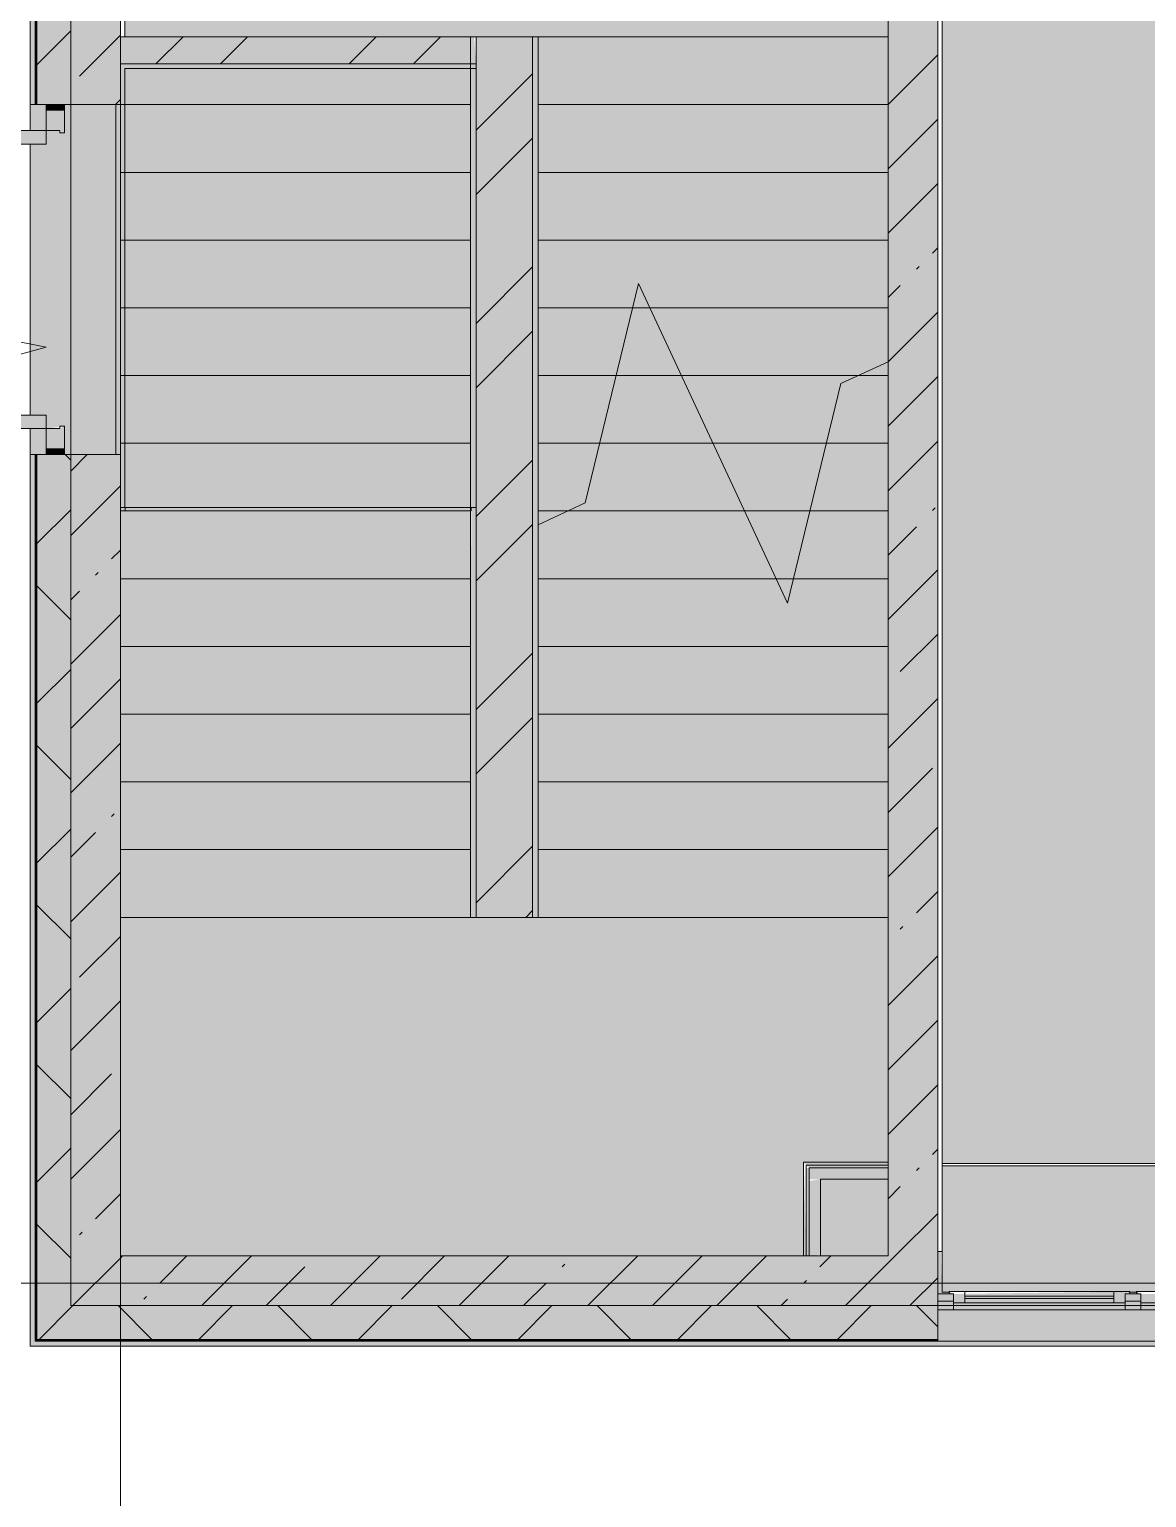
# Model space of a CAD drawing. Header units: millimetres. Extents: x -3817 to 677485, y -22715 to 103890.
# Drawn here: x 2258.9 to 2297.8, y -19611.4 to -19560.1 of the extents above; entities that cross this region are included whole.
import ezdxf

# ---------------------------------------------------------------- set-up
doc = ezdxf.new("R2010")
doc.units = ezdxf.units.MM
doc.layers.add('PDF _Геометрия', color=7, linetype='Continuous', true_color=0x1d1d1d)
doc.layers.add('PDF _Сплошная заливка', color=7, linetype='Continuous', true_color=0xffffff)

msp = doc.modelspace()

# ---------------------------------------------------------------- hatches: boundary and pattern name
at = {"layer": 'PDF _Сплошная заливка', "transparency": 33554559}
h = msp.add_hatch(color=256, dxfattribs=at)
h.paths.add_polyline_path([(2259.067, -19606.078), (2260.311, -19606.078), (2260.311, -19605.904), (2259.067, -19605.841), (2259.067, -19574.976), (2258.894, -19574.976), (2258.894, -19606.078)], flags=0)
h.paths.add_polyline_path([(2258.894, -19562.772), (2259.067, -19562.772), (2259.067, -19559.623), (2258.894, -19559.623), (2258.894, -19560.41)], flags=0)
h.paths.add_polyline_path([(2258.894, -19546.237), (2259.067, -19546.237), (2259.13, -19482.948), (2260.311, -19482.948), (2260.311, -19482.775), (2258.894, -19482.775), (2258.894, -19545.508)], flags=0)
h = msp.add_hatch(color=256, dxfattribs=at)
h.paths.add_polyline_path([(2260.311, -19604.66), (2260.311, -19574.976), (2259.13, -19574.976), (2259.13, -19604.66)], flags=0)
h.paths.add_polyline_path([(2259.13, -19562.772), (2260.311, -19562.772), (2260.311, -19559.623), (2259.13, -19559.623), (2259.13, -19560.41)], flags=0)
h.paths.add_polyline_path([(2259.13, -19546.237), (2260.311, -19546.237), (2260.311, -19536.789), (2259.13, -19536.789), (2259.13, -19545.508)], flags=0)
h.paths.add_polyline_path([(2260.311, -19518.679), (2260.311, -19507.656), (2259.13, -19507.656), (2259.13, -19518.679), (2259.608, -19518.679)], flags=0)
h.paths.add_polyline_path([(2260.311, -19500.57), (2260.307, -19483.011), (2259.13, -19483.011), (2259.13, -19500.57), (2259.963, -19500.57)], flags=0)
h = msp.add_hatch(color=256, dxfattribs=at)
h.paths.add_polyline_path([(2260.311, -19604.66), (2262.044, -19604.66), (2262.044, -19574.976), (2260.311, -19574.976), (2260.311, -19603.951)], flags=0)
h.paths.add_polyline_path([(2262.044, -19562.772), (2262.044, -19559.623), (2260.311, -19559.623), (2260.311, -19562.772), (2261.886, -19562.772)], flags=0)
h.paths.add_polyline_path([(2260.311, -19546.237), (2262.044, -19546.237), (2262.044, -19541.67), (2260.311, -19541.67), (2260.311, -19545.508)], flags=0)
for points in [[(2290.547, -19602.928), (2290.547, -19541.67), (2288.814, -19541.67), (2288.814, -19602.928), (2290.025, -19602.928)], [(2262.201, -19560.41), (2288.814, -19560.41), (2288.814, -19543.56), (2284.352, -19543.56), (2284.352, -19551.276), (2283.958, -19551.276), (2283.958, -19543.56), (2274.116, -19543.56), (2274.116, -19546.158), (2273.722, -19546.158), (2273.722, -19543.56), (2262.201, -19543.56), (2262.201, -19553.857)], [(2262.201, -19561.355), (2274.445, -19561.355), (2274.382, -19560.41), (2262.044, -19560.41), (2262.044, -19561.355)], [(2274.811, -19591.118), (2276.413, -19591.118), (2276.413, -19560.41), (2274.445, -19560.41), (2274.445, -19591.118)], [(2276.61, -19562.772), (2288.814, -19562.772), (2288.814, -19560.41), (2276.61, -19560.41), (2276.61, -19561.355)], [(2262.205, -19576.827), (2262.205, -19561.516), (2274.445, -19561.516), (2274.445, -19561.355), (2262.044, -19561.355), (2262.044, -19562.772), (2261.886, -19562.772), (2261.886, -19574.976), (2262.044, -19574.976), (2262.044, -19576.827)], [(2262.205, -19576.827), (2274.445, -19576.827), (2274.445, -19561.516), (2262.205, -19561.516), (2262.205, -19574.896)], [(2260.311, -19574.976), (2261.886, -19574.976), (2261.886, -19562.772), (2260.311, -19562.772), (2260.311, -19570.555)], [(2277.411, -19565.134), (2288.814, -19565.134), (2288.814, -19562.772), (2276.61, -19562.772), (2276.61, -19565.134)], [(2280.112, -19567.496), (2288.814, -19567.496), (2288.814, -19565.134), (2276.61, -19565.134), (2276.61, -19567.496), (2277.91, -19567.496)], [(2281.611, -19569.858), (2288.814, -19569.858), (2288.814, -19567.496), (2276.61, -19567.496), (2276.61, -19569.858), (2279.906, -19569.858), (2280.112, -19569.008), (2280.509, -19569.858)], [(2274.279, -19576.945), (2274.248, -19576.827), (2262.209, -19576.827), (2262.209, -19576.945), (2274.248, -19576.945)], [(2282.712, -19581.669), (2288.814, -19581.669), (2288.814, -19579.307), (2285.519, -19579.307), (2285.312, -19580.158), (2284.915, -19579.307), (2276.61, -19579.307), (2276.61, -19581.669), (2281.611, -19581.669)], [(2274.248, -19584.031), (2274.248, -19581.669), (2262.044, -19581.669), (2262.044, -19584.031), (2262.209, -19584.031)], [(2288.814, -19584.031), (2288.814, -19581.669), (2276.61, -19581.669), (2276.61, -19584.031), (2287.172, -19584.031)], [(2262.209, -19586.393), (2274.248, -19586.393), (2274.248, -19584.031), (2262.044, -19584.031), (2262.044, -19586.393), (2262.205, -19586.393)], [(2281.611, -19586.393), (2288.814, -19586.393), (2288.814, -19584.031), (2276.61, -19584.031), (2276.61, -19586.393), (2280.509, -19586.393)], [(2262.044, -19588.755), (2274.248, -19588.755), (2274.248, -19586.393), (2262.044, -19586.393), (2262.044, -19587.253)], [(2276.61, -19588.755), (2288.814, -19588.755), (2288.814, -19586.393), (2276.61, -19586.393), (2276.61, -19587.253)], [(2284.286, -19591.118), (2288.814, -19591.118), (2288.814, -19588.755), (2276.61, -19588.755), (2276.61, -19591.118)], [(2285.862, -19602.928), (2285.96, -19602.921), (2285.879, -19599.776), (2285.862, -19599.776), (2285.862, -19600.534)], [(2285.96, -19602.928), (2286.058, -19602.914), (2286.058, -19599.857), (2285.96, -19599.857), (2285.96, -19602.921)], [(2288.814, -19599.857), (2288.759, -19599.759), (2285.978, -19599.776), (2286.058, -19599.857), (2287.009, -19599.857)], [(2262.044, -19604.66), (2290.547, -19604.66), (2290.547, -19602.928), (2262.044, -19602.928), (2262.044, -19603.951)], [(2291.098, -19604.566), (2297.082, -19604.503), (2297.082, -19604.251), (2297.239, -19604.172), (2291.098, -19604.251), (2291.098, -19604.503)], [(2314.404, -19604.566), (2314.404, -19604.251), (2314.561, -19604.172), (2297.633, -19604.251), (2297.633, -19604.566)], [(2297.633, -19604.66), (2314.955, -19604.66), (2314.955, -19604.503), (2290.547, -19604.503), (2290.547, -19604.66), (2297.082, -19604.66)], [(2290.547, -19605.904), (2314.955, -19605.841), (2314.955, -19604.66), (2290.547, -19604.66), (2290.547, -19605.865)], [(2491.167, -19606.078), (2563.458, -19606.078), (2563.458, -19605.904), (2260.311, -19605.904), (2260.311, -19606.078), (2486.231, -19606.078)]]:
    msp.add_hatch(color=256, dxfattribs=at).paths.add_polyline_path(points)
h = msp.add_hatch(color=256, dxfattribs=at)
h.paths.add_polyline_path([(2383.496, -19602.771), (2383.496, -19602.611), (2378.772, -19602.611), (2378.772, -19602.771), (2380.521, -19602.771)], flags=0)
h.paths.add_polyline_path([(2335.798, -19602.771), (2338.616, -19602.771), (2338.616, -19602.614), (2335.464, -19602.614), (2335.464, -19602.771)], flags=0)
h.paths.add_polyline_path([(2384.087, -19599.779), (2422.51, -19599.7), (2422.51, -19569.465), (2374.244, -19569.465), (2374.244, -19543.245), (2373.103, -19543.245), (2373.103, -19541.962), (2372.788, -19541.962), (2372.788, -19541.647), (2374.244, -19541.67), (2374.241, -19541.513), (2361.804, -19541.591), (2361.804, -19541.67), (2362.867, -19541.67), (2362.867, -19541.962), (2362.473, -19541.962), (2362.473, -19543.3), (2361.804, -19543.3), (2361.804, -19548.363), (2354.481, -19548.371), (2353.379, -19550.28), (2353.106, -19550.123), (2354.122, -19548.363), (2351.411, -19548.363), (2351.411, -19543.403), (2330.151, -19543.403), (2330.151, -19547.812), (2321.333, -19547.812), (2321.333, -19543.3), (2308.459, -19543.3), (2308.459, -19541.513), (2296.649, -19541.513), (2296.727, -19541.67), (2297.042, -19541.67), (2296.964, -19541.804), (2296.964, -19543.3), (2290.704, -19543.3), (2290.704, -19599.7), (2339.108, -19599.779), (2339.206, -19599.779), (2339.364, -19599.767), (2339.368, -19599.692), (2356.757, -19599.767), (2356.765, -19599.779), (2378.181, -19599.779), (2378.28, -19599.779), (2383.988, -19599.779)], flags=0)
h.paths.add_polyline_path([(2373.418, -19542.119), (2373.496, -19542.119), (2373.418, -19541.967)], flags=0)
h = msp.add_hatch(color=256, dxfattribs=at)
h.paths.add_polyline_path([(2274.445, -19591.118), (2274.445, -19576.827), (2274.279, -19576.827), (2274.248, -19591.118)], flags=0)
h.paths.add_polyline_path([(2276.61, -19591.118), (2276.61, -19560.41), (2276.413, -19560.41), (2276.413, -19591.118)], flags=0)
h.paths.add_polyline_path([(2262.205, -19576.945), (2262.209, -19576.945), (2262.205, -19576.827), (2262.044, -19576.827), (2262.044, -19576.945)], flags=0)
h = msp.add_hatch(color=256, dxfattribs=at)
h.paths.add_polyline_path([(2259.067, -19574.976), (2259.461, -19574.976), (2259.461, -19574.071), (2258.894, -19574.071), (2258.894, -19574.976)], flags=0)
h.paths.add_polyline_path([(2259.461, -19563.677), (2259.461, -19562.772), (2258.894, -19562.772), (2258.894, -19563.677), (2259.13, -19563.677)], flags=0)
h.paths.add_polyline_path([(2260.311, -19574.976), (2260.311, -19562.772), (2260.091, -19562.772), (2260.091, -19563.756), (2259.813, -19563.677), (2259.461, -19563.677), (2259.461, -19564.15), (2258.894, -19564.15), (2258.894, -19573.598), (2259.461, -19573.598), (2259.461, -19574.071), (2260.091, -19573.992), (2260.091, -19574.976)], flags=0)
at = {"layer": 'PDF _Сплошная заливка', "true_color": 0xfbfbfb, "transparency": 33554559}
msp.add_hatch(color=7, dxfattribs=at).paths.add_polyline_path([(2260.071, -19562.969), (2260.091, -19562.952), (2260.091, -19562.772), (2259.461, -19562.772), (2259.461, -19562.969), (2259.933, -19562.969)])
at = {"layer": 'PDF _Сплошная заливка', "true_color": 0xe2e2e2, "transparency": 33554559}
h = msp.add_hatch(color=254, dxfattribs=at)
h.paths.add_polyline_path([(2260.091, -19574.78), (2260.091, -19573.992), (2259.933, -19574.071), (2259.461, -19574.071), (2259.461, -19574.78)], flags=0)
h.paths.add_polyline_path([(2260.091, -19563.756), (2260.071, -19562.969), (2259.461, -19562.969), (2259.461, -19563.677), (2259.933, -19563.677)], flags=0)
for points in [[(2258.894, -19564.15), (2259.461, -19564.15), (2259.461, -19563.677), (2251.902, -19563.677), (2251.902, -19564.15), (2258.549, -19564.15)], [(2259.13, -19574.071), (2259.461, -19574.071), (2259.461, -19573.598), (2256.626, -19573.598), (2256.626, -19574.071), (2259.067, -19574.071)]]:
    msp.add_hatch(color=254, dxfattribs=at).paths.add_polyline_path(points)
at = {"layer": 'PDF _Сплошная заливка', "transparency": 33554559}
h = msp.add_hatch(color=256, dxfattribs=at)
h.paths.add_polyline_path([(2276.61, -19572.221), (2279.332, -19572.221), (2279.906, -19569.858), (2276.61, -19569.858), (2276.61, -19570.555)], flags=0)
h.paths.add_polyline_path([(2281.611, -19572.221), (2287.778, -19572.221), (2288.814, -19571.737), (2288.814, -19569.858), (2280.509, -19569.858), (2280.834, -19570.555)], flags=0)
h = msp.add_hatch(color=256, dxfattribs=at)
h.paths.add_polyline_path([(2279.332, -19572.221), (2281.611, -19572.221), (2280.509, -19569.858), (2279.906, -19569.858), (2279.736, -19570.555)], flags=0)
h.paths.add_polyline_path([(2288.814, -19572.221), (2288.814, -19571.737), (2287.778, -19572.221)], flags=0)
h = msp.add_hatch(color=256, dxfattribs=at)
h.paths.add_polyline_path([(2286.667, -19574.583), (2287.172, -19572.503), (2287.778, -19572.221), (2281.611, -19572.221), (2282.712, -19574.583), (2283.814, -19574.583)], flags=0)
h.paths.add_polyline_path([(2277.647, -19574.583), (2278.758, -19574.583), (2279.332, -19572.221), (2276.61, -19572.221), (2276.61, -19574.583)], flags=0)
h = msp.add_hatch(color=256, dxfattribs=at)
h.paths.add_polyline_path([(2287.172, -19574.583), (2288.814, -19574.583), (2288.814, -19572.221), (2287.778, -19572.221), (2287.172, -19572.503), (2286.667, -19574.583)], flags=0)
h.paths.add_polyline_path([(2280.509, -19574.583), (2282.712, -19574.583), (2281.611, -19572.221), (2279.332, -19572.221), (2278.758, -19574.583), (2279.906, -19574.583)], flags=0)
h = msp.add_hatch(color=256, dxfattribs=at)
h.paths.add_polyline_path([(2286.093, -19576.945), (2286.667, -19574.583), (2282.712, -19574.583), (2283.814, -19576.945), (2284.915, -19576.945)], flags=0)
h.paths.add_polyline_path([(2276.61, -19576.945), (2277.647, -19576.945), (2278.252, -19576.662), (2278.758, -19574.583), (2276.61, -19574.583), (2276.61, -19576.662)], flags=0)
h = msp.add_hatch(color=256, dxfattribs=at)
h.paths.add_polyline_path([(2286.093, -19576.945), (2288.814, -19576.945), (2288.814, -19574.583), (2286.667, -19574.583)], flags=0)
h.paths.add_polyline_path([(2282.712, -19576.945), (2283.814, -19576.945), (2282.712, -19574.583), (2278.758, -19574.583), (2278.252, -19576.662), (2277.647, -19576.945), (2281.611, -19576.945)], flags=0)
h = msp.add_hatch(color=256, dxfattribs=at)
h.paths.add_polyline_path([(2281.611, -19579.307), (2284.915, -19579.307), (2283.814, -19576.945), (2277.647, -19576.945), (2276.61, -19577.428), (2276.61, -19579.307), (2280.509, -19579.307)], flags=0)
h.paths.add_polyline_path([(2286.093, -19579.307), (2288.814, -19579.307), (2288.814, -19576.945), (2286.093, -19576.945), (2285.519, -19579.307)], flags=0)
h = msp.add_hatch(color=256, dxfattribs=at)
h.paths.add_polyline_path([(2286.452, -19602.928), (2288.814, -19602.928), (2288.814, -19600.251), (2286.452, -19600.251), (2286.452, -19602.885)], flags=0)
h.paths.add_polyline_path([(2274.248, -19602.928), (2285.862, -19602.928), (2285.879, -19599.776), (2285.862, -19599.661), (2288.814, -19599.661), (2288.814, -19591.118), (2262.044, -19591.118), (2262.044, -19602.928)], flags=0)
at = {"layer": 'PDF _Сплошная заливка', "true_color": 0xe7e7e7, "transparency": 33554559}
for points in [[(2286.452, -19600.251), (2288.814, -19600.251), (2288.814, -19599.857), (2286.058, -19599.857), (2286.058, -19600.251)], [(2286.058, -19602.928), (2286.452, -19602.885), (2286.452, -19600.251), (2286.058, -19600.317), (2286.058, -19602.914)]]:
    msp.add_hatch(color=254, dxfattribs=at).paths.add_polyline_path(points)
at = {"layer": 'PDF _Сплошная заливка', "transparency": 33554559}
h = msp.add_hatch(color=256, dxfattribs=at)
h.paths.add_polyline_path([(2377.756, -19604.188), (2378.024, -19604.172), (2378.024, -19599.779), (2361.793, -19599.806), (2361.793, -19604.188), (2377.788, -19604.172)], flags=0)
h.paths.add_polyline_path([(2391.008, -19604.188), (2391.008, -19599.779), (2384.244, -19599.779), (2384.244, -19604.188), (2390.779, -19604.188)], flags=0)
h.paths.add_polyline_path([(2297.507, -19604.188), (2297.633, -19604.172), (2314.798, -19604.172), (2314.798, -19599.779), (2290.696, -19599.779), (2290.696, -19604.188), (2297.475, -19604.188)], flags=0)
h.paths.add_polyline_path([(2332.905, -19604.188), (2333.141, -19604.172), (2333.17, -19603.086), (2334.716, -19603.046), (2334.716, -19599.771), (2326.37, -19599.779), (2326.378, -19604.188), (2332.874, -19604.188)], flags=0)
h.paths.add_polyline_path([(2345.899, -19604.18), (2355.576, -19604.172), (2355.576, -19602.771), (2356.757, -19602.771), (2356.757, -19599.767), (2339.368, -19599.779), (2339.368, -19604.18), (2345.883, -19604.18)], flags=0)
h.paths.add_polyline_path([(2397.477, -19604.175), (2397.629, -19604.172), (2413.456, -19604.11), (2413.456, -19602.771), (2422.51, -19602.771), (2422.51, -19599.779), (2397.236, -19599.779), (2397.236, -19604.175), (2397.472, -19604.175)], flags=0)
h = msp.add_hatch(color=256, dxfattribs=at)
h.paths.add_polyline_path([(2506.129, -19604.503), (2506.129, -19604.251), (2506.129, -19604.172), (2520.538, -19604.251), (2520.538, -19604.503), (2521.09, -19604.503), (2521.09, -19602.771), (2499.035, -19602.771), (2499.043, -19603.338), (2499.043, -19604.503), (2499.594, -19604.503), (2499.594, -19604.251), (2499.594, -19604.172), (2505.578, -19604.251), (2505.578, -19604.503), (2505.972, -19604.503)], flags=0)
h.paths.add_polyline_path([(2413.219, -19604.503), (2413.613, -19604.503), (2413.613, -19603.086), (2422.668, -19603.046), (2422.668, -19602.771), (2422.51, -19602.781), (2422.51, -19603.046), (2413.456, -19603.086), (2413.456, -19604.175), (2413.062, -19604.251), (2413.062, -19604.503)], flags=0)
h.paths.add_polyline_path([(2424.243, -19604.503), (2424.794, -19604.503), (2424.794, -19604.251), (2424.794, -19604.172), (2430.778, -19604.251), (2430.778, -19604.503), (2431.329, -19604.503), (2431.329, -19602.771), (2424.243, -19602.781), (2424.243, -19604.251)], flags=0)
h.paths.add_polyline_path([(2560.143, -19604.503), (2560.143, -19602.771), (2528.026, -19602.771), (2528.026, -19603.086), (2527.861, -19603.086), (2527.861, -19604.503), (2528.412, -19604.503), (2528.412, -19604.251), (2528.412, -19604.172), (2534.396, -19604.251), (2534.396, -19604.503), (2534.947, -19604.503), (2534.947, -19604.251), (2534.947, -19604.172), (2543.845, -19604.251), (2543.845, -19604.503), (2544.396, -19604.503), (2544.396, -19603.086), (2553.214, -19603.086), (2553.214, -19604.503), (2553.766, -19604.503), (2553.766, -19604.251), (2553.766, -19604.172), (2559.75, -19604.251), (2559.75, -19604.503)], flags=0)
h.paths.add_polyline_path([(2439.4, -19604.503), (2439.951, -19604.503), (2439.951, -19604.251), (2439.951, -19604.172), (2445.935, -19604.251), (2445.935, -19604.503), (2446.486, -19604.503), (2446.486, -19604.251), (2446.486, -19604.172), (2460.895, -19604.251), (2460.895, -19604.503), (2461.446, -19604.503), (2461.446, -19603.086), (2462.43, -19603.086), (2462.43, -19602.935), (2462.43, -19602.928), (2462.43, -19602.771), (2439.392, -19602.771), (2439.4, -19603.487), (2439.4, -19604.251)], flags=0)
h.paths.add_polyline_path([(2469.123, -19604.503), (2469.674, -19604.503), (2469.674, -19604.251), (2469.674, -19604.172), (2475.658, -19604.251), (2475.658, -19604.503), (2476.209, -19604.503), (2476.209, -19603.086), (2484.081, -19603.086), (2484.081, -19604.503), (2484.632, -19604.503), (2484.632, -19604.251), (2484.632, -19604.172), (2490.616, -19604.251), (2490.616, -19604.503), (2491.167, -19604.503), (2491.167, -19602.771), (2469.112, -19602.775), (2469.123, -19603.086), (2469.123, -19604.251)], flags=0)
h.paths.add_polyline_path([(2403.613, -19604.503), (2404.165, -19604.503), (2404.165, -19604.333), (2403.613, -19604.346)], flags=0)
h.paths.add_polyline_path([(2397.629, -19604.503), (2397.629, -19604.251), (2397.472, -19604.175), (2397.236, -19604.175), (2397.236, -19602.771), (2397.078, -19602.771), (2397.078, -19604.503)], flags=0)
h.paths.add_polyline_path([(2377.63, -19604.503), (2378.181, -19604.503), (2378.181, -19602.79), (2378.024, -19602.771), (2378.024, -19604.188), (2377.63, -19604.251)], flags=0)
h.paths.add_polyline_path([(2384.638, -19604.503), (2384.638, -19604.251), (2384.48, -19604.188), (2384.244, -19604.188), (2384.244, -19602.804), (2384.087, -19602.771), (2384.087, -19604.503), (2384.48, -19604.503)], flags=0)
h.paths.add_polyline_path([(2390.622, -19604.503), (2391.173, -19604.503), (2391.173, -19603.046), (2391.008, -19603.086), (2391.008, -19604.188), (2390.622, -19604.251), (2390.622, -19604.294)], flags=0)
h.paths.add_polyline_path([(2368.575, -19604.503), (2368.733, -19604.503), (2368.733, -19604.251), (2368.575, -19604.188), (2368.182, -19604.251), (2368.182, -19604.503), (2368.339, -19604.503)], flags=0)
h.paths.add_polyline_path([(2362.198, -19604.503), (2362.198, -19604.251), (2362.04, -19604.188), (2361.793, -19604.188), (2361.793, -19602.771), (2361.646, -19602.771), (2361.646, -19604.503), (2361.793, -19604.503)], flags=0)
h.paths.add_polyline_path([(2291.075, -19604.503), (2291.098, -19604.463), (2291.075, -19604.239), (2290.94, -19604.188), (2290.696, -19604.188), (2290.651, -19602.771), (2290.547, -19602.771), (2290.547, -19604.503), (2290.696, -19604.503)], flags=0)
h.paths.add_polyline_path([(2339.368, -19604.503), (2339.757, -19604.503), (2339.757, -19604.251), (2339.6, -19604.18), (2339.368, -19604.18), (2339.364, -19602.771), (2339.206, -19602.791), (2339.206, -19604.503)], flags=0)
h.paths.add_polyline_path([(2297.082, -19604.503), (2297.633, -19604.503), (2297.633, -19604.251), (2297.475, -19604.188), (2297.082, -19604.251)], flags=0)
h.paths.add_polyline_path([(2332.905, -19604.503), (2333.299, -19604.503), (2333.299, -19603.086), (2333.141, -19603.117), (2333.141, -19604.188), (2332.748, -19604.251), (2332.748, -19604.503)], flags=0)
h.paths.add_polyline_path([(2355.576, -19604.503), (2355.741, -19604.503), (2355.741, -19603.086), (2356.922, -19603.046), (2356.922, -19602.771), (2356.765, -19602.771), (2356.765, -19603.046), (2355.576, -19603.086), (2355.576, -19604.18), (2355.19, -19604.251), (2355.19, -19604.503)], flags=0)
h.paths.add_polyline_path([(2345.741, -19604.503), (2346.293, -19604.503), (2346.293, -19604.251), (2346.135, -19604.18), (2345.741, -19604.251)], flags=0)
h.paths.add_polyline_path([(2326.764, -19604.503), (2326.764, -19604.251), (2326.606, -19604.188), (2326.378, -19604.188), (2326.37, -19602.771), (2326.215, -19602.771), (2326.215, -19604.503), (2326.378, -19604.503)], flags=0)
h.paths.add_polyline_path([(2314.561, -19604.503), (2314.955, -19604.503), (2314.955, -19603.046), (2314.798, -19603.086), (2314.798, -19604.188), (2314.404, -19604.251), (2314.404, -19604.503)], flags=0)
h.paths.add_polyline_path([(2403.613, -19604.346), (2404.165, -19604.251), (2404.007, -19604.175), (2403.613, -19604.251)], flags=0)
h.paths.add_polyline_path([(2527.436, -19603.086), (2527.436, -19602.771), (2525.814, -19602.771), (2525.814, -19603.086)], flags=0)
h.paths.add_polyline_path([(2498.61, -19603.086), (2498.61, -19602.771), (2495.892, -19602.771), (2495.892, -19603.086)], flags=0)
h.paths.add_polyline_path([(2467.154, -19603.086), (2468.678, -19603.086), (2468.678, -19602.785), (2467.154, -19602.822), (2467.154, -19602.928)], flags=0)
h.paths.add_polyline_path([(2431.919, -19603.086), (2433.691, -19603.086), (2433.691, -19602.771), (2431.919, -19602.771), (2431.919, -19602.928)], flags=0)
h.paths.add_polyline_path([(2438.966, -19603.086), (2438.966, -19602.771), (2438.415, -19602.771), (2438.415, -19603.086)], flags=0)
h.paths.add_polyline_path([(2315.546, -19603.086), (2321.49, -19603.086), (2321.49, -19602.771), (2315.546, -19602.771), (2315.546, -19602.964)], flags=0)
h.paths.add_polyline_path([(2380.758, -19603.086), (2383.496, -19603.086), (2383.496, -19602.771), (2378.772, -19602.843), (2378.772, -19603.086), (2380.629, -19603.086)], flags=0)
h.paths.add_polyline_path([(2392.354, -19603.086), (2392.343, -19602.771), (2391.763, -19602.771), (2391.763, -19603.086)], flags=0)
h.paths.add_polyline_path([(2335.464, -19603.086), (2338.616, -19603.086), (2338.616, -19602.771), (2335.464, -19602.771), (2335.464, -19602.928)], flags=0)
h = msp.add_hatch(color=256, dxfattribs=at)
h.paths.add_polyline_path([(2553.214, -19605.841), (2553.214, -19604.66), (2544.396, -19604.66), (2544.396, -19605.841), (2551.283, -19605.841)], flags=0)
h.paths.add_polyline_path([(2563.458, -19605.841), (2563.458, -19604.66), (2560.301, -19604.66), (2560.301, -19605.841)], flags=0)
h.paths.add_polyline_path([(2491.167, -19605.841), (2499.043, -19605.841), (2499.043, -19604.66), (2491.167, -19604.66), (2491.167, -19605.504)], flags=0)
h.paths.add_polyline_path([(2461.446, -19605.841), (2469.123, -19605.841), (2469.123, -19604.66), (2461.446, -19604.66), (2461.446, -19605.577)], flags=0)
h.paths.add_polyline_path([(2521.09, -19605.841), (2527.861, -19605.841), (2527.861, -19604.66), (2521.09, -19604.66), (2521.09, -19605.429)], flags=0)
h.paths.add_polyline_path([(2476.209, -19605.841), (2484.081, -19605.841), (2484.081, -19604.66), (2476.209, -19604.66), (2476.209, -19605.541)], flags=0)
h.paths.add_polyline_path([(2431.329, -19605.841), (2439.4, -19605.841), (2439.4, -19604.66), (2431.329, -19604.66), (2431.329, -19605.652)], flags=0)
h.paths.add_polyline_path([(2361.646, -19605.841), (2361.646, -19604.66), (2355.741, -19604.66), (2355.741, -19605.841), (2356.127, -19605.841)], flags=0)
h.paths.add_polyline_path([(2384.087, -19605.841), (2384.087, -19604.66), (2378.181, -19604.66), (2378.181, -19605.841)], flags=0)
h.paths.add_polyline_path([(2421.179, -19605.841), (2424.243, -19605.841), (2424.243, -19604.66), (2413.613, -19604.66), (2413.613, -19605.841)], flags=0)
h.paths.add_polyline_path([(2391.173, -19605.841), (2397.078, -19605.841), (2397.078, -19604.66), (2391.173, -19604.66), (2391.173, -19605.752)], flags=0)
h.paths.add_polyline_path([(2326.213, -19605.841), (2326.213, -19604.66), (2314.955, -19604.66), (2314.955, -19605.841), (2323.601, -19605.841)], flags=0)
h.paths.add_polyline_path([(2333.299, -19605.841), (2339.206, -19605.841), (2339.206, -19604.66), (2333.299, -19604.66), (2333.299, -19604.802)], flags=0)
h.paths.add_polyline_path([(2259.13, -19605.841), (2290.547, -19605.841), (2290.547, -19604.66), (2259.13, -19604.66), (2259.13, -19605.526)], flags=0)

# ---------------------------------------------------------------- linework, layer by layer
at = {"layer": 'PDF _Геометрия', "color": 253, "lineweight": 9, "true_color": 0xaaaaaa}
for points in [[(2262.044, -19623.257), (2262.044, -19553.216), (2262.044, -19552.816), (2262.044, -19482.775)], [(2296.649, -19543.3), (2290.704, -19543.3), (2290.704, -19599.776)], [(2273.722, -19543.56), (2262.201, -19543.56), (2262.201, -19560.41), (2288.814, -19560.41), (2288.814, -19543.56), (2284.352, -19543.56)], [(2276.61, -19560.41), (2276.413, -19560.41)], [(2290.547, -19560.41), (2290.547, -19602.771)], [(2274.445, -19561.355), (2262.044, -19561.355)], [(2274.445, -19576.827), (2262.205, -19576.827), (2262.205, -19561.516), (2274.445, -19561.516), (2262.205, -19561.516), (2262.205, -19576.827), (2274.445, -19576.827), (2274.445, -19561.516)], [(2261.886, -19562.772), (2261.886, -19574.976)], [(2251.902, -19563.677), (2252.478, -19566.57), (2254.116, -19569.022), (2256.568, -19570.661), (2259.461, -19571.236), (2258.044, -19571.616), (2257.006, -19572.654), (2256.626, -19574.071)], [(2262.209, -19576.827), (2262.044, -19576.827), (2274.445, -19576.827), (2274.279, -19576.827)], [(2262.044, -19576.945), (2262.044, -19576.827)], [(2235.755, -19603.873), (2334.177, -19603.873), (2369.811, -19603.873)]]:
    msp.add_lwpolyline(points, dxfattribs=at)
at = {"layer": 'PDF _Геометрия', "color": 7, "lineweight": 9}
for points in [[(2281.433, -19602.928), (2285.862, -19602.928), (2262.044, -19602.928), (2262.044, -19574.976), (2260.311, -19574.976), (2260.311, -19562.772), (2260.091, -19562.772), (2260.311, -19562.772), (2260.311, -19574.976), (2260.311, -19604.66), (2262.044, -19604.66), (2290.547, -19604.66), (2290.547, -19602.928), (2290.547, -19541.67), (2288.814, -19541.67), (2285.178, -19541.67)], [(2285.178, -19543.403), (2288.814, -19543.403), (2288.814, -19599.661), (2288.814, -19596.328)], [(2259.107, -19559.623), (2259.107, -19562.772)], [(2259.13, -19559.623), (2259.13, -19562.772), (2259.461, -19562.772), (2259.13, -19562.772)], [(2259.13, -19561.38), (2260.311, -19560.198)], [(2260.616, -19561.779), (2262.044, -19560.352)], [(2262.044, -19561.355), (2262.044, -19560.41), (2274.248, -19560.41), (2274.248, -19591.118), (2276.61, -19591.118), (2276.61, -19577.428), (2278.252, -19576.662), (2280.112, -19569.008), (2285.312, -19580.158), (2287.172, -19572.503), (2288.814, -19571.737), (2288.814, -19569.858), (2288.814, -19567.496), (2288.814, -19565.134), (2288.814, -19562.772), (2288.814, -19560.41), (2276.61, -19560.41), (2276.61, -19562.772), (2276.61, -19565.134), (2288.814, -19565.134), (2276.61, -19565.134), (2276.61, -19567.496), (2276.61, -19569.858), (2276.61, -19572.221), (2276.61, -19574.583), (2276.61, -19576.945), (2276.61, -19577.428)], [(2262.044, -19560.41), (2262.044, -19591.118), (2274.248, -19591.118), (2274.248, -19588.755), (2274.248, -19586.393), (2274.248, -19584.031), (2274.248, -19581.669), (2274.248, -19579.307), (2274.248, -19576.945), (2262.044, -19576.945), (2274.248, -19576.945), (2262.044, -19576.945), (2262.044, -19579.307), (2262.044, -19581.669), (2262.044, -19584.031), (2262.044, -19586.393), (2262.044, -19588.755), (2274.248, -19588.755), (2262.044, -19588.755), (2262.044, -19591.118), (2274.248, -19591.118), (2262.044, -19591.118), (2262.044, -19602.928), (2262.044, -19599.779)], [(2263.286, -19561.355), (2264.231, -19560.41)], [(2265.531, -19561.355), (2266.476, -19560.41)], [(2270.021, -19561.355), (2270.966, -19560.41)], [(2272.266, -19561.355), (2273.211, -19560.41)], [(2274.445, -19561.355), (2274.445, -19560.41)], [(2288.814, -19560.41), (2276.61, -19560.41)], [(2288.814, -19562.766), (2290.547, -19561.034)], [(2274.445, -19563.666), (2276.413, -19561.697)], [(2261.869, -19562.772), (2262.044, -19562.597)], [(2260.311, -19562.772), (2262.044, -19562.772), (2262.044, -19574.976), (2260.311, -19574.976)], [(2276.61, -19562.772), (2276.61, -19565.134)], [(2288.814, -19565.011), (2290.547, -19563.279)], [(2274.445, -19565.911), (2276.413, -19563.942)], [(2276.61, -19565.134), (2276.61, -19567.496)], [(2288.814, -19567.256), (2290.547, -19565.524)], [(2276.61, -19567.496), (2276.61, -19569.858)], [(2290.362, -19567.953), (2290.547, -19567.769)], [(2274.445, -19570.401), (2276.413, -19568.432)], [(2289.801, -19568.514), (2289.894, -19568.421)], [(2288.814, -19569.501), (2289.24, -19569.076)], [(2276.61, -19569.858), (2276.61, -19572.221)], [(2288.814, -19571.746), (2290.547, -19570.014)], [(2274.445, -19572.646), (2276.413, -19570.677)], [(2288.814, -19571.737), (2288.814, -19572.221), (2288.814, -19574.583), (2288.814, -19576.945), (2288.814, -19579.307), (2288.814, -19581.669), (2288.814, -19584.031), (2288.814, -19586.393), (2288.814, -19588.755), (2288.814, -19591.118), (2276.61, -19591.118), (2288.814, -19591.118), (2276.61, -19591.118), (2288.814, -19591.118), (2288.814, -19599.661), (2285.862, -19599.661), (2285.862, -19599.759), (2285.862, -19600.251), (2285.862, -19602.928), (2262.044, -19602.928), (2262.044, -19591.118), (2274.248, -19591.118), (2276.61, -19591.118)], [(2288.814, -19575.069), (2288.814, -19571.737), (2288.814, -19591.118), (2288.814, -19602.928), (2286.452, -19602.928), (2288.814, -19602.928), (2288.814, -19600.251), (2288.814, -19602.928), (2286.452, -19602.928), (2286.452, -19600.251), (2288.814, -19600.251), (2288.814, -19599.857)], [(2276.61, -19572.221), (2276.61, -19574.583)], [(2288.814, -19573.991), (2290.547, -19572.259)], [(2288.814, -19576.236), (2290.547, -19574.504)], [(2290.547, -19605.865), (2259.107, -19605.865), (2259.107, -19605.841), (2259.107, -19604.66), (2259.107, -19574.976)], [(2290.547, -19605.841), (2259.13, -19605.841), (2259.13, -19604.66), (2259.13, -19574.976)], [(2260.311, -19575.169), (2260.119, -19574.976)], [(2260.311, -19575.554), (2260.889, -19574.976)], [(2276.61, -19574.583), (2276.61, -19576.945)], [(2274.445, -19577.136), (2276.413, -19575.167)], [(2260.311, -19577.799), (2262.044, -19576.067)], [(2259.13, -19578.082), (2260.311, -19576.901)], [(2262.044, -19576.945), (2262.044, -19576.827), (2262.044, -19576.945), (2274.248, -19576.945), (2274.279, -19576.945), (2274.279, -19576.827)], [(2262.209, -19576.827), (2262.209, -19576.945)], [(2276.61, -19576.945), (2276.61, -19579.307)], [(2290.362, -19576.933), (2290.456, -19576.84)], [(2274.445, -19579.381), (2276.413, -19577.412)], [(2288.814, -19581.368), (2288.814, -19577.431)], [(2288.814, -19578.481), (2289.801, -19577.494)], [(2261.739, -19578.617), (2262.044, -19578.312)], [(2261.178, -19579.178), (2261.271, -19579.085)], [(2288.814, -19580.726), (2290.547, -19578.994)], [(2260.311, -19580.737), (2259.13, -19579.556)], [(2276.61, -19579.307), (2276.61, -19581.669)], [(2260.311, -19580.044), (2260.616, -19579.739)], [(2260.311, -19582.289), (2262.044, -19580.557)], [(2262.044, -19602.928), (2262.044, -19581.669), (2262.044, -19584.819)], [(2276.61, -19581.669), (2276.61, -19584.031)], [(2289.24, -19582.546), (2290.547, -19581.239)], [(2274.445, -19583.871), (2276.413, -19581.902)], [(2259.13, -19583.65), (2260.311, -19582.469)], [(2260.311, -19584.534), (2262.044, -19582.802)], [(2288.814, -19585.216), (2290.547, -19583.484)], [(2288.814, -19587.667), (2288.814, -19583.73)], [(2274.445, -19586.116), (2276.413, -19584.147)], [(2276.61, -19584.031), (2276.61, -19586.393)], [(2260.311, -19586.304), (2259.13, -19585.123)], [(2260.311, -19586.779), (2262.044, -19585.047)], [(2288.814, -19587.461), (2290.362, -19585.913)], [(2276.61, -19586.393), (2276.61, -19588.755)], [(2262.044, -19587.181), (2262.044, -19591.118)], [(2261.739, -19587.597), (2261.832, -19587.503)], [(2259.13, -19589.217), (2260.311, -19588.036)], [(2260.311, -19589.024), (2261.178, -19588.158)], [(2288.814, -19589.706), (2290.547, -19587.974)], [(2274.445, -19590.606), (2276.413, -19588.637)], [(2276.61, -19588.755), (2276.61, -19591.118)], [(2260.311, -19591.269), (2262.044, -19589.537)], [(2288.814, -19593.966), (2288.814, -19590.029)], [(2289.801, -19590.964), (2290.547, -19590.219)], [(2260.311, -19591.872), (2259.13, -19590.691)], [(2276.178, -19591.118), (2276.413, -19590.882)], [(2289.24, -19591.526), (2289.333, -19591.432)], [(2260.616, -19593.209), (2262.044, -19591.782)], [(2288.814, -19594.196), (2290.547, -19592.464)], [(2262.044, -19593.48), (2262.044, -19597.416)], [(2259.13, -19594.785), (2260.311, -19593.604)], [(2260.311, -19595.759), (2262.044, -19594.027)], [(2288.814, -19596.441), (2290.547, -19594.709)], [(2260.311, -19597.439), (2259.13, -19596.258)], [(2260.311, -19598.004), (2261.739, -19596.577)], [(2288.814, -19598.686), (2290.547, -19596.954)], [(2260.311, -19600.249), (2262.044, -19598.517)], [(2259.13, -19600.353), (2260.311, -19599.171)], [(2290.362, -19599.383), (2290.547, -19599.199)], [(2285.862, -19602.928), (2285.96, -19602.928), (2285.96, -19600.251), (2285.96, -19599.857), (2285.96, -19599.759), (2288.814, -19599.759), (2288.814, -19599.661)], [(2285.96, -19602.928), (2286.058, -19602.928), (2286.058, -19600.251), (2286.058, -19599.857), (2288.814, -19599.857), (2288.814, -19599.759)], [(2289.801, -19599.944), (2289.894, -19599.851)], [(2290.704, -19599.776), (2290.704, -19599.7), (2314.79, -19599.7), (2290.704, -19599.7)], [(2288.814, -19600.931), (2289.24, -19600.506)], [(2261.178, -19601.628), (2262.044, -19600.762)], [(2287.33, -19604.66), (2289.062, -19602.928), (2290.547, -19601.444)], [(2260.311, -19603.007), (2259.13, -19601.826)], [(2260.616, -19602.189), (2260.71, -19602.096)], [(2259.209, -19605.841), (2260.39, -19604.66), (2262.044, -19603.007), (2262.122, -19602.928)], [(2288.814, -19602.928), (2262.044, -19602.928), (2266.473, -19602.928)], [(2263.423, -19603.873), (2264.367, -19602.928)], [(2264.88, -19604.66), (2266.612, -19602.928)], [(2268.835, -19602.928), (2272.772, -19602.928)], [(2269.37, -19604.66), (2271.102, -19602.928)], [(2271.841, -19604.434), (2273.347, -19602.928)], [(2273.86, -19604.66), (2275.592, -19602.928)], [(2275.134, -19602.928), (2279.071, -19602.928)], [(2277.454, -19603.312), (2277.547, -19603.218)], [(2278.35, -19604.66), (2280.082, -19602.928)], [(2280.595, -19604.66), (2282.327, -19602.928)], [(2282.84, -19604.66), (2284.572, -19602.928)], [(2286.058, -19602.928), (2286.452, -19602.928)], [(2286.434, -19603.312), (2286.817, -19602.928)], [(2291.075, -19604.503), (2290.547, -19604.503), (2290.547, -19602.771), (2290.696, -19602.771)], [(2267.125, -19604.66), (2268.474, -19603.312)], [(2289.575, -19604.66), (2290.547, -19603.689)], [(2276.105, -19604.66), (2276.892, -19603.873)], [(2285.872, -19603.873), (2285.966, -19603.78)], [(2290.94, -19604.172), (2297.239, -19604.172)], [(2291.491, -19604.172), (2291.491, -19604.566)], [(2296.688, -19604.172), (2296.688, -19604.566)], [(2297.475, -19604.172), (2314.561, -19604.172)], [(2263.146, -19605.841), (2261.965, -19604.66)], [(2262.861, -19604.434), (2262.955, -19604.341)], [(2264.777, -19605.841), (2265.958, -19604.66)], [(2268.713, -19605.841), (2267.532, -19604.66)], [(2270.344, -19605.841), (2271.525, -19604.66)], [(2274.281, -19605.841), (2273.1, -19604.66)], [(2275.912, -19605.841), (2277.093, -19604.66)], [(2279.849, -19605.841), (2278.668, -19604.66)], [(2281.479, -19605.841), (2282.66, -19604.66)], [(2285.416, -19605.841), (2284.235, -19604.66)], [(2285.085, -19604.66), (2285.311, -19604.434)], [(2287.047, -19605.841), (2288.228, -19604.66)], [(2290.547, -19605.404), (2289.803, -19604.66)], [(2291.075, -19604.251), (2290.547, -19604.251)], [(2291.491, -19604.33), (2296.688, -19604.33)], [(2296.688, -19604.408), (2291.491, -19604.408)], [(2297.633, -19604.251), (2297.082, -19604.251)], [(2297.633, -19604.503), (2297.082, -19604.503)], [(2290.547, -19604.802), (2314.955, -19604.802)], [(2260.311, -19606.078), (2830.291, -19606.078), (2260.311, -19606.078)]]:
    msp.add_lwpolyline(points, dxfattribs=at)
for points in [[(2258.894, -19558.717), (2258.894, -19563.677), (2258.894, -19562.772), (2258.894, -19559.623)], [(2260.311, -19562.772), (2262.044, -19562.772), (2262.044, -19561.355), (2274.445, -19561.355), (2274.445, -19591.118), (2276.413, -19591.118), (2276.413, -19560.41), (2274.445, -19560.41), (2262.044, -19560.41), (2262.044, -19559.623), (2260.311, -19559.623), (2260.311, -19558.717), (2260.311, -19559.623)], [(2260.311, -19559.623), (2259.067, -19559.623), (2259.067, -19562.772), (2260.311, -19562.772)], [(2258.894, -19562.772), (2259.067, -19562.772)], [(2274.248, -19562.772), (2262.044, -19562.772)], [(2276.61, -19562.772), (2288.814, -19562.772)], [(2258.894, -19564.15), (2258.894, -19573.598)], [(2274.248, -19565.134), (2262.044, -19565.134)], [(2274.248, -19567.496), (2262.044, -19567.496)], [(2276.61, -19567.496), (2288.814, -19567.496)], [(2274.248, -19569.858), (2262.044, -19569.858)], [(2280.509, -19569.858), (2288.814, -19569.858), (2280.509, -19569.858), (2279.906, -19569.858), (2276.61, -19569.858), (2279.906, -19569.858)], [(2279.906, -19569.858), (2280.509, -19569.858)], [(2274.248, -19572.221), (2262.044, -19572.221)], [(2276.61, -19572.221), (2279.332, -19572.221), (2281.611, -19572.221), (2279.332, -19572.221)], [(2279.332, -19572.221), (2281.611, -19572.221)], [(2281.611, -19572.221), (2287.778, -19572.221), (2288.814, -19572.221), (2287.778, -19572.221)], [(2287.778, -19572.221), (2288.814, -19572.221)], [(2258.894, -19574.071), (2258.894, -19606.078), (2258.894, -19574.976)], [(2258.894, -19574.976), (2259.461, -19574.976), (2259.067, -19574.976)], [(2290.547, -19604.66), (2260.311, -19604.66), (2260.311, -19574.976), (2259.067, -19574.976), (2259.067, -19604.66), (2259.067, -19605.865), (2259.067, -19605.904), (2290.547, -19605.904)], [(2260.091, -19574.976), (2260.311, -19574.976)], [(2274.248, -19574.583), (2262.044, -19574.583)], [(2276.61, -19574.583), (2278.758, -19574.583), (2282.712, -19574.583), (2278.758, -19574.583)], [(2278.758, -19574.583), (2282.712, -19574.583)], [(2282.712, -19574.583), (2286.667, -19574.583), (2288.814, -19574.583), (2286.667, -19574.583)], [(2286.667, -19574.583), (2288.814, -19574.583)], [(2276.61, -19576.945), (2277.647, -19576.945), (2283.814, -19576.945), (2277.647, -19576.945)], [(2277.647, -19576.945), (2283.814, -19576.945)], [(2283.814, -19576.945), (2286.093, -19576.945), (2288.814, -19576.945), (2286.093, -19576.945)], [(2286.093, -19576.945), (2288.814, -19576.945)], [(2274.248, -19579.307), (2262.044, -19579.307)], [(2274.248, -19579.307), (2262.044, -19579.307)], [(2284.915, -19579.307), (2285.519, -19579.307), (2288.814, -19579.307), (2285.519, -19579.307), (2284.915, -19579.307), (2276.61, -19579.307)], [(2276.61, -19579.307), (2284.915, -19579.307)], [(2285.519, -19579.307), (2288.814, -19579.307)], [(2274.248, -19581.669), (2262.044, -19581.669)], [(2274.248, -19581.669), (2262.044, -19581.669)], [(2276.61, -19581.669), (2288.814, -19581.669)], [(2276.61, -19581.669), (2288.814, -19581.669)], [(2274.248, -19584.031), (2262.044, -19584.031)], [(2274.248, -19584.031), (2262.044, -19584.031)], [(2276.61, -19584.031), (2288.814, -19584.031)], [(2276.61, -19584.031), (2288.814, -19584.031)], [(2274.248, -19586.393), (2262.044, -19586.393)], [(2274.248, -19586.393), (2262.044, -19586.393)], [(2276.61, -19586.393), (2288.814, -19586.393)], [(2276.61, -19586.393), (2288.814, -19586.393)], [(2274.248, -19588.755), (2262.044, -19588.755)], [(2276.61, -19588.755), (2288.814, -19588.755)], [(2276.61, -19588.755), (2288.814, -19588.755)], [(2297.239, -19604.172), (2290.94, -19604.172), (2290.94, -19604.251), (2291.098, -19604.251), (2291.098, -19604.566), (2297.082, -19604.566), (2297.082, -19604.251), (2297.239, -19604.251)], [(2314.561, -19604.172), (2297.475, -19604.172), (2297.475, -19604.251), (2297.633, -19604.251), (2297.633, -19604.566), (2314.404, -19604.566), (2314.404, -19604.251), (2314.561, -19604.251)], [(2290.547, -19604.802), (2290.547, -19604.251), (2291.098, -19604.251), (2291.098, -19604.802)], [(2290.547, -19605.904), (2290.547, -19604.66), (2314.955, -19604.66), (2314.955, -19605.904)], [(2297.082, -19604.802), (2297.082, -19604.251), (2297.633, -19604.251), (2297.633, -19604.802)], [(2260.311, -19606.078), (2258.894, -19606.078)]]:
    msp.add_lwpolyline(points, close=True, dxfattribs=at)
at = {"layer": 'PDF _Геометрия', "color": 253, "lineweight": 9, "true_color": 0xaaaaaa}
for points in [[(2276.61, -19560.41), (2276.413, -19560.41), (2276.413, -19576.827), (2276.413, -19560.41)], [(2276.61, -19560.41), (2276.413, -19560.41)], [(2260.091, -19562.969), (2260.091, -19562.772), (2259.461, -19562.772), (2259.461, -19562.969)], [(2259.461, -19563.677), (2259.933, -19563.677), (2259.933, -19563.756), (2260.091, -19563.756), (2260.091, -19562.969), (2259.461, -19562.969)], [(2251.902, -19563.677), (2251.902, -19564.15), (2259.461, -19564.15), (2259.461, -19563.677)], [(2288.814, -19599.661), (2288.814, -19571.737)], [(2256.626, -19574.071), (2259.461, -19574.071), (2259.461, -19573.598), (2256.626, -19573.598)], [(2259.461, -19574.071), (2259.461, -19574.78), (2260.091, -19574.78), (2260.091, -19573.992), (2259.933, -19573.992), (2259.933, -19574.071)], [(2260.091, -19574.78), (2259.461, -19574.78), (2259.461, -19574.976), (2260.091, -19574.976)], [(2262.209, -19576.827), (2262.044, -19576.827)], [(2274.445, -19576.827), (2274.279, -19576.827)], [(2290.696, -19599.779), (2290.696, -19604.188), (2290.972, -19604.188), (2290.696, -19604.188), (2290.696, -19599.779), (2314.798, -19599.779), (2314.798, -19604.188), (2314.53, -19604.188), (2314.798, -19604.188), (2314.798, -19599.779)], [(2288.814, -19602.928), (2288.814, -19600.251)], [(2297.507, -19604.188), (2297.208, -19604.188)]]:
    msp.add_lwpolyline(points, close=True, dxfattribs=at)
at = {"layer": 'PDF _Сплошная заливка', "lineweight": 60, "transparency": 33554559}
for points in [[(2259.107, -19562.772), (2259.13, -19562.772), (2259.107, -19562.672)], [(2280.112, -19569.858), (2280.509, -19569.858), (2279.906, -19569.858), (2280.112, -19569.008)], [(2262.044, -19579.307), (2274.248, -19579.307), (2262.044, -19576.945), (2274.248, -19576.945)], [(2276.61, -19577.428), (2277.647, -19576.945), (2276.61, -19576.945)], [(2284.915, -19579.307), (2285.519, -19579.307), (2283.814, -19576.945), (2286.093, -19576.945)], [(2262.044, -19581.669), (2274.248, -19581.669), (2262.044, -19579.307), (2274.248, -19579.307)], [(2285.312, -19580.158), (2285.519, -19579.307), (2284.915, -19579.307)], [(2262.044, -19591.118), (2274.248, -19591.118), (2262.044, -19588.755), (2274.248, -19588.755)], [(2288.814, -19599.759), (2288.814, -19599.661), (2285.96, -19599.759), (2285.862, -19599.661)], [(2259.107, -19605.841), (2259.13, -19605.841), (2259.107, -19605.526)], [(2259.067, -19605.865), (2259.107, -19605.841), (2259.067, -19605.841)], [(2290.547, -19605.865), (2290.547, -19605.841), (2288.814, -19605.865)], [(2290.547, -19605.904), (2290.547, -19605.865), (2288.814, -19605.904)]]:
    msp.add_solid(points, dxfattribs=at)
at = {"layer": 'PDF _Сплошная заливка', "color": 7, "lineweight": 60, "true_color": 0xfbfbfb, "transparency": 33554559}
msp.add_solid([(2259.461, -19574.976), (2260.091, -19574.976), (2259.461, -19574.78), (2260.091, -19574.78)], dxfattribs=at)

doc.saveas('drawing.dxf')
